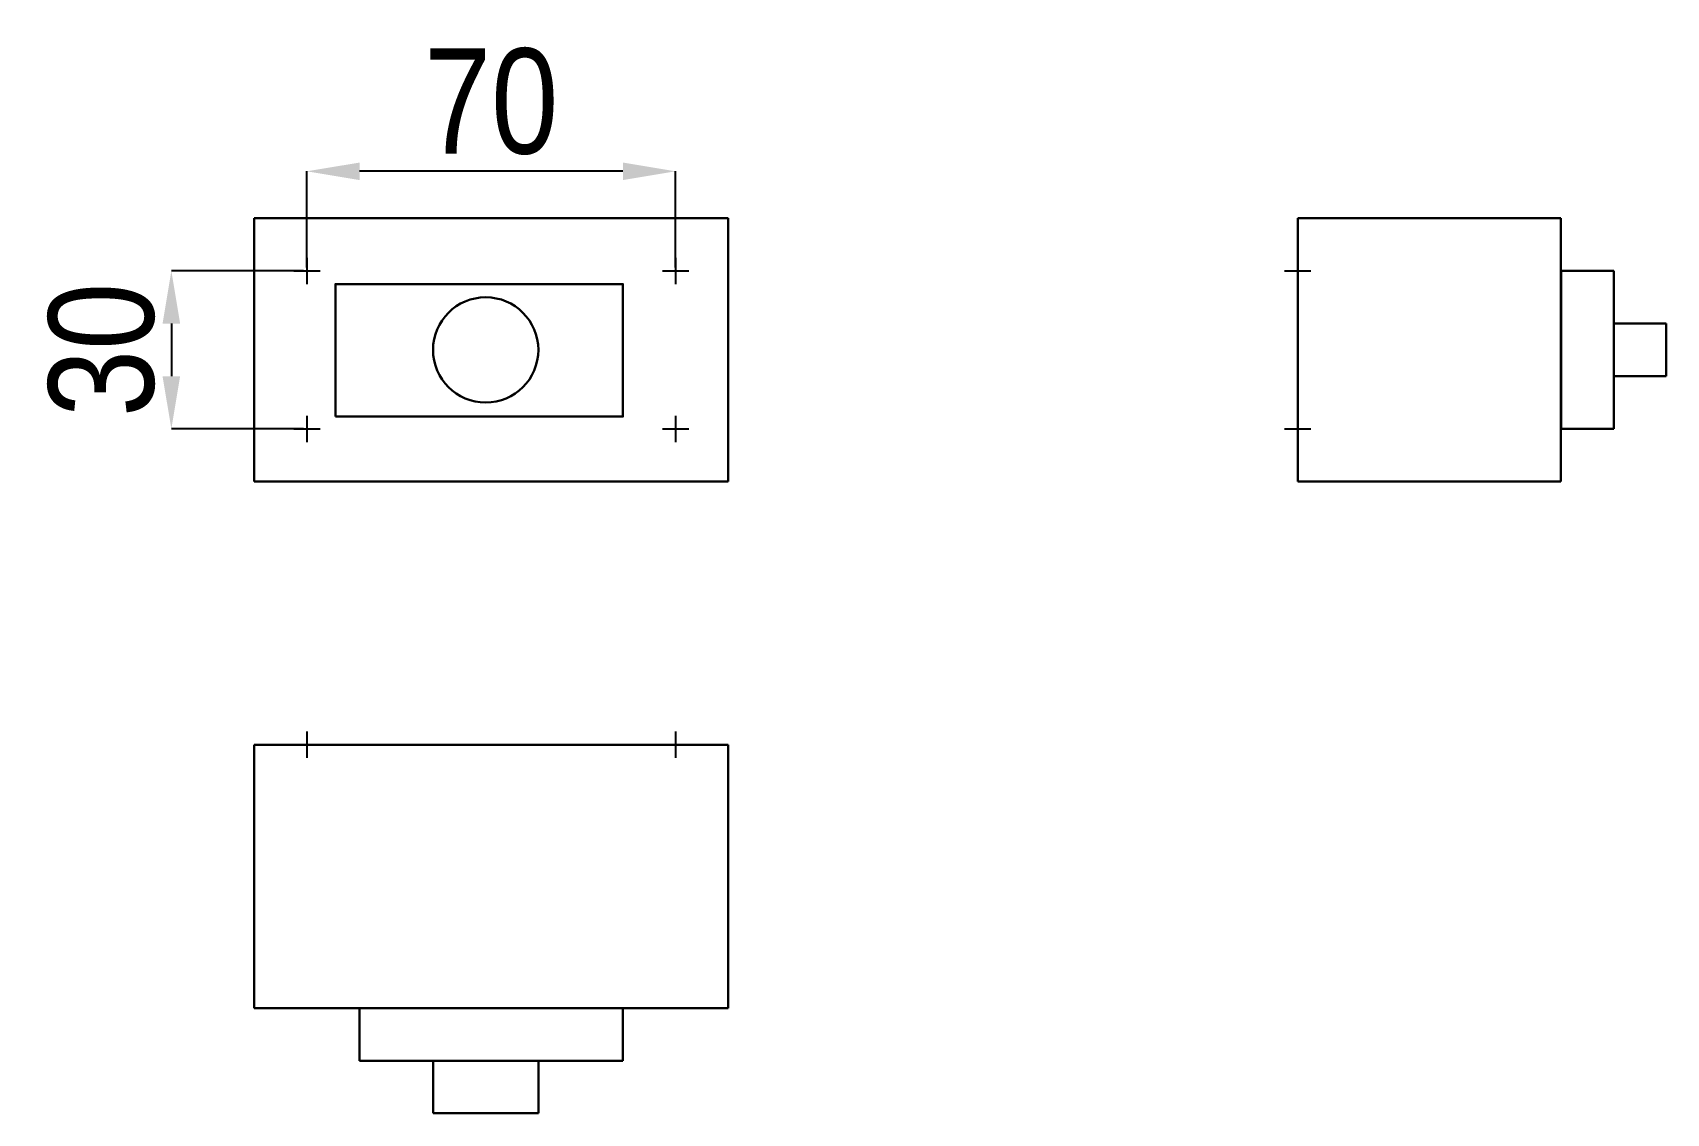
# Model space of a CAD drawing. Header units: millimetres. Extents: x 376 to 686, y -4 to 201.
import ezdxf

# ---------------------------------------------------------------- set-up
doc = ezdxf.new("R2010")
doc.units = ezdxf.units.MM
doc.header["$PDMODE"] = 35
for name, color, linetype, lineweight in [('attachment point', 1, 'Continuous', 25), ('dimensions', 253, 'Continuous', 25), ('pribor', 3, 'Continuous', 30)]:
    doc.layers.add(name, color=color, linetype=linetype, lineweight=lineweight)
doc.styles.get("Standard").update_dxf_attribs({"font": 'ARIALN.TTF'})
doc.dimstyles.new('Copy of ISO-25', dxfattribs={"dimtxt": 20, "dimasz": 10, "dimexe": 0, "dimexo": 0.625, "dimgap": 3, "dimtad": 1, "dimtxsty": 'Standard', "dimcen": 2.5, "dimadec": 0, "dimazin": 0, "dimtfac": 1, "dimtmove": 0, "dimatfit": 3, "dimfxl": 1, "dimarcsym": 0})

# ---------------------------------------------------------------- blocks, each defined once
blk = doc.blocks.new('*D2')
at = {"layer": 'Defpoints', "color": 0, "transparency": 16777216}
for p in [(428.23, 174.82), (428.23, 155.9), (498.23, 155.9)]:
    blk.add_point(p, dxfattribs=at)
at = {"layer": 'dimensions', "color": 0, "lineweight": -2, "transparency": 16777216}
for p, q in [((428.23, 156.52), (428.23, 174.82)), ((488.23, 174.82), (438.23, 174.82)), ((498.23, 156.52), (498.23, 174.82))]:
    blk.add_line(p, q, dxfattribs=at)
at = {"layer": 'dimensions', "color": 0, "transparency": 16777216}
for points in [[(438.23, 176.48), (438.23, 173.15), (428.23, 174.82)], [(488.23, 176.48), (488.23, 173.15), (498.23, 174.82)]]:
    blk.add_solid(points, dxfattribs=at)
at = {"layer": 'dimensions', "color": 0, "transparency": 16777216, "insert": (463.23, 188.03), "char_height": 20, "attachment_point": 5}
blk.add_mtext('70', dxfattribs=at)
blk = doc.blocks.new('*D3')
at = {"layer": 'Defpoints', "color": 0, "transparency": 16777216}
for p in [(428.23, 155.9), (402.49, 125.9), (428.23, 125.9)]:
    blk.add_point(p, dxfattribs=at)
at = {"layer": 'dimensions', "color": 0, "lineweight": -2, "transparency": 16777216}
for p, q in [((427.61, 155.9), (402.49, 155.9)), ((402.49, 145.9), (402.49, 135.9)), ((427.61, 125.9), (402.49, 125.9))]:
    blk.add_line(p, q, dxfattribs=at)
at = {"layer": 'dimensions', "color": 0, "transparency": 16777216}
for points in [[(400.82, 145.9), (404.16, 145.9), (402.49, 155.9)], [(400.82, 135.9), (404.16, 135.9), (402.49, 125.9)]]:
    blk.add_solid(points, dxfattribs=at)
at = {"layer": 'dimensions', "color": 0, "transparency": 16777216, "insert": (389.28, 140.9), "char_height": 20, "attachment_point": 5, "rotation": 90}
blk.add_mtext('30', dxfattribs=at)

msp = doc.modelspace()

# ---------------------------------------------------------------- linework, layer by layer
at = {"layer": 'attachment point'}
for p, q in [((428.231, 158.395), (428.231, 153.395)), ((498.231, 158.395), (498.231, 153.395)), ((425.731, 155.895), (430.731, 155.895)), ((495.731, 155.895), (500.731, 155.895)), ((613.887, 155.895), (618.887, 155.895)), ((428.231, 128.395), (428.231, 123.395)), ((498.231, 128.395), (498.231, 123.395)), ((425.731, 125.895), (430.731, 125.895)), ((495.731, 125.895), (500.731, 125.895)), ((613.887, 125.895), (618.887, 125.895)), ((428.231, 68.395), (428.231, 63.395)), ((498.231, 68.395), (498.231, 63.395))]:
    msp.add_line(p, q, dxfattribs=at)
at = {"layer": 'pribor'}
for p, q in [((418.231, 165.895), (508.231, 165.895)), ((418.231, 165.895), (418.231, 115.895)), ((508.231, 165.895), (508.231, 115.895)), ((616.387, 115.895), (616.387, 165.895)), ((616.387, 165.895), (666.387, 165.895)), ((666.387, 165.895), (666.387, 115.895)), ((666.389, 155.895), (676.389, 155.895)), ((666.389, 125.895), (666.389, 155.895)), ((676.389, 155.895), (676.389, 125.895)), ((686.389, 145.895), (676.389, 145.895)), ((676.389, 145.895), (676.389, 135.895)), ((686.389, 135.895), (686.389, 145.895)), ((676.389, 135.895), (686.389, 135.895)), ((676.389, 125.895), (666.389, 125.895)), ((418.231, 115.895), (508.231, 115.895)), ((666.387, 115.895), (616.387, 115.895)), ((418.231, 65.895), (508.231, 65.895)), ((418.231, 65.895), (418.231, 15.895)), ((508.231, 65.895), (508.231, 15.895)), ((418.231, 15.895), (438.231, 15.895)), ((438.231, 15.895), (438.231, 5.895)), ((488.231, 15.895), (438.231, 15.895)), ((488.231, 5.895), (488.231, 15.895)), ((498.231, 15.895), (488.231, 15.895)), ((488.231, 15.895), (508.231, 15.895)), ((438.231, 5.895), (488.231, 5.895)), ((452.183, 5.895), (452.183, -4.105)), ((472.183, -4.105), (472.183, 5.895)), ((452.183, -4.105), (467.183, -4.105)), ((467.183, -4.105), (472.183, -4.105))]:
    msp.add_line(p, q, dxfattribs=at)
msp.add_lwpolyline([(433.646, 128.22), (488.231, 128.22), (488.231, 153.395), (433.646, 153.395)], close=True, dxfattribs=at)
msp.add_circle((462.183, 140.891), 10, dxfattribs=at)

# ---------------------------------------------------------------- dimensions: what is measured, and where the dimension line sits
at = {"layer": 'dimensions'}
dim = msp.add_linear_dim(base=(428.231, 174.815), p1=(498.231, 155.895), p2=(428.231, 155.895), dimstyle='Copy of ISO-25', dxfattribs=at)
dim.commit()
dim.dimension.update_dxf_attribs({"geometry": '*D2', "text_midpoint": (463.231, 188.027)})
dim = msp.add_linear_dim(base=(402.491, 125.895), p1=(428.231, 155.895), p2=(428.231, 125.895), angle=90, dimstyle='Copy of ISO-25', dxfattribs=at)
dim.commit()
dim.dimension.update_dxf_attribs({"geometry": '*D3', "text_midpoint": (389.28, 140.895)})

doc.saveas('drawing.dxf')
